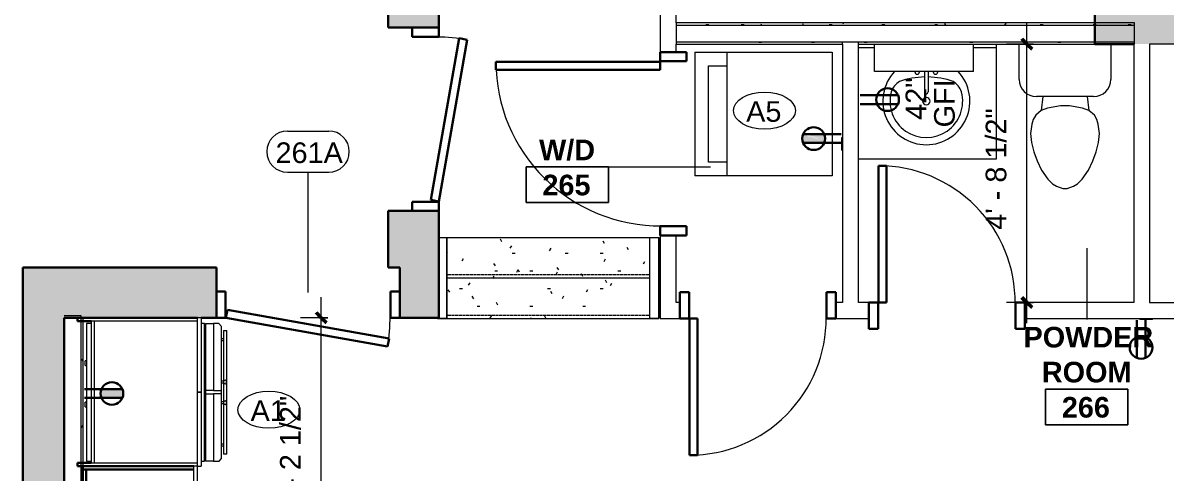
# Model space of a CAD drawing. Header units: inches. Extents: x -529 to 1015, y -2066 to -1239.
# Drawn here: x -529.2 to -279.7, y -1791.3 to -1693.1 of the extents above; entities that cross this region are included whole.
import ezdxf

# ---------------------------------------------------------------- set-up
doc = ezdxf.new("R2010")
doc.units = ezdxf.units.IN
doc.header["$MEASUREMENT"] = 0
doc.linetypes.add('Overhead 1_16_', pattern=[0.101562, 0.0625, -0.039062])
for name, color, linetype, lineweight in [('A-ANNO-DIMS', 211, 'Continuous', 9), ('A-ANNO-DIMS-48', 211, 'Continuous', 9), ('A-ANNO-NOTE', 131, 'Continuous', 9), ('A-AREA-IDEN', 2, 'Continuous', 9), ('A-DOOR', 31, 'Continuous', 18), ('A-DOOR-FRAM', 31, 'Continuous', 30), ('A-DOOR-IDEN', 31, 'Continuous', 9), ('A-FLOR-HRAL', 11, 'Continuous', 9), ('A-WALL', 113, 'Continuous', 18), ('A-WALL-PATT', 111, 'Continuous', 18), ('E-ELEC-FIXT', 91, 'Continuous', 9), ('E-ELEC-FIXT-IDEN', 2, 'Continuous', 9), ('I-WALL', 2, 'Continuous', 18), ('P-SANR-FIXT', 6, 'Continuous', 9), ('Q-CASE', 31, 'Continuous', 9), ('Q-SPCQ', 91, 'Continuous', 9), ('Q-SPCQ-IDEN', 132, 'Continuous', 9), ('S-STRS', 31, 'Continuous', 18)]:
    doc.layers.add(name, color=color, linetype=linetype, lineweight=lineweight)
doc.styles.add('Arial', font='arial.ttf', dxfattribs={"height": 4.5})
doc.styles.add('Swis721 Lt BT', font='swissl.ttf', dxfattribs={"height": 4.5})
doc.styles.add('Swis721 Lt BT_B', font='', dxfattribs={"height": 4.5})
doc.styles.get('Swis721 Lt BT_B').set_extended_font_data('Swis721 Lt BT', bold=True)
doc.dimstyles.new('OTJ_-_3_32__Linear__1_2__Tolerance', dxfattribs={"dimscale": 12, "dimtxt": 4.748918, "dimasz": 0.1875, "dimexe": 0.375, "dimexo": 0.25, "dimgap": 0.25, "dimtad": 1, "dimdec": 1, "dimrnd": 0.5, "dimzin": 3, "dimdsep": 46, "dimlunit": 4, "dimtxsty": 'Swis721 Lt BT', "dimblk1": 'OBLIQUE', "dimblk2": 'OBLIQUE', "dimsah": 1, "dimcen": 0.09, "dimdle": 0.375, "dimazin": 0, "dimtfac": 1, "dimtdec": 4, "dimtix": 1, "dimtmove": 0, "dimatfit": 3, "dimfxl": 1, "dimtvp": 1, "dimfrac": 2, "dimtolj": 1, "dimtzin": 0, "dimarcsym": 2})
pattern_1 = [(0, (0, 0), (15.36, 3.84), [0.634, -10.886, 0.634, -10.886, -61.44]), (0, (0, 0), (15.36, 3.84), [-23.04, 0.634, -22.406, 0.634, -10.886, -26.88]), (0, (0, 0), (15.36, 3.84), [-57.6, 0.634, -7.046, 0.634, -18.566]), (120, (5.76, 1.92), (-11.0055376, 11.38215), [0.634, -10.886, 0.634, -10.886, -61.44]), (120, (5.76, 1.92), (-11.0055376, 11.38215), [-23.04, 0.634, -22.406, 0.634, -10.886, -26.88]), (120, (5.76, 1.92), (-11.0055376, 11.38215), [-57.6, 0.634, -7.046, 0.634, -18.566]), (240, (7.68, 9.6), (-4.3544624, -15.22215), [0.634, -10.886, 0.634, -10.886, -61.44]), (240, (7.68, 9.6), (-4.3544624, -15.22215), [-23.04, 0.634, -22.406, 0.634, -10.886, -26.88]), (240, (7.68, 9.6), (-4.3544624, -15.22215), [-57.6, 0.634, -7.046, 0.634, -18.566])]

# ---------------------------------------------------------------- blocks, each defined once
blk = doc.blocks.new('Single Flush - D1 3_ X 7_3_ - NOT FR-6103513-2ND FLOOR - POWER _ SIGNAL')
at = {"layer": 'A-DOOR', "color": 8, "lineweight": 30}
for p, q in [((-17.36, 11.72), (-17.67, 10)), ((-17.67, 10), (17.6, 3.78)), ((17.91, 5.5), (-17.36, 11.72)), ((17.6, 3.78), (17.91, 5.5))]:
    blk.add_line(p, q, dxfattribs=at)
at = {"layer": 'A-DOOR', "lineweight": 9}
blk.add_arc((17.91, 5.5), 35.81, 170, 180.5, dxfattribs=at)
at = {"layer": 'A-DOOR-FRAM', "color": 8}
for p, q in [((-20, -0.25), (-20, 5.5)), ((-20, 5.5), (-18, 5.5)), ((-18, -0.25), (-18, 5.5)), ((18, -0.25), (18, 5.5)), ((18, 5.5), (20, 5.5)), ((20, -0.25), (20, 5.5)), ((-20, -0.25), (-18, -0.25)), ((18, -0.25), (20, -0.25))]:
    blk.add_line(p, q, dxfattribs=at)
blk = doc.blocks.new('Single Flush - D1 2_6_ X 8_ - NOT FR-6102321-2ND FLOOR - POWER _ SIGNAL')
at = {"layer": 'A-DOOR', "lineweight": 30}
for p, q in [((13.15625, -1.75), (14.90625, -1.75)), ((13.15625, -31.5625), (13.15625, -1.75)), ((14.90625, -1.75), (14.90625, -31.5625)), ((14.90625, -31.5625), (13.15625, -31.5625))]:
    blk.add_line(p, q, dxfattribs=at)
at = {"layer": 'A-DOOR', "lineweight": 9}
blk.add_arc((14.90625, -1.75), 29.8125, 179.5, 270, dxfattribs=at)
at = {"layer": 'A-DOOR-FRAM'}
for p, q in [((-17, 4), (-17, -1.75)), ((-17, 4), (-15, 4)), ((-15, 4), (-15, -1.75)), ((15.000004, 4), (15.000004, -1.75)), ((15.000004, 4), (17.000004, 4)), ((17.000004, 4), (17.000004, -1.75)), ((-17, -1.75), (-15, -1.75)), ((15.000004, -1.75), (17.000004, -1.75))]:
    blk.add_line(p, q, dxfattribs=at)
blk = doc.blocks.new('Vanity Counter Top w Round Sink Hole - 24_ Depth-5230677-2ND FLOOR - POWER _ SIGNAL')
at = {"layer": 'Q-CASE'}
for p, q in [((-22.21, -25), (-22.21, 0)), ((-52.26, -0.75), (-48.79, -0.75)), ((-27.17, -0.75), (-22.21, -0.75)), ((-52.26, -25), (-22.21, -25))]:
    blk.add_line(p, q, dxfattribs=at)
blk = doc.blocks.new('Sink Vanity-Round - 19_ x 19_-5200875-2ND FLOOR - POWER _ SIGNAL')
at = {"layer": 'P-SANR-FIXT'}
for p, q in [((3.43, 9.73), (3.43, 5.36)), ((4.18, 9.73), (4.18, 5.36))]:
    blk.add_line(p, q, dxfattribs=at)
for centre, radius, start, end in [((3.81, 3.35), 9.5, 136.8747, 270), ((0.05, 4.11), 4.12, 120.7927, 162.1904), ((3.81, -9.17), 17.81, 91.2067, 109.2086), ((1.81, 9.73), 0.5, 168.7844, 180), ((1.81, 9.73), 0.5, 180, 360), ((1.81, 9.73), 0.5, 360, 11.2156), ((3.81, 9.73), 0.375, 165.0458, 180), ((3.81, 3.35), 9.5, 270, 43.1253), ((3.81, 9.73), 0.375, 360, 14.9542), ((3.81, -9.17), 17.81, 70.7914, 88.7933), ((5.81, 9.73), 0.5, 168.7844, 180), ((5.81, 9.73), 0.5, 180, 360), ((5.81, 9.73), 0.5, 360, 11.2156), ((7.56, 4.11), 4.12, 17.8096, 59.2073), ((3.81, 3.35), 7.93, 165.3071, 14.6929), ((3.81, 5.36), 0.375, 180, 360), ((3.81, 3.35), 0.813, 360, 180), ((3.81, 3.35), 0.813, 180, 360)]:
    blk.add_arc(centre, radius, start, end, dxfattribs=at)
blk = doc.blocks.new('Toilet-Domestic-3D - Toilet-Domestic-3D-5197850-2ND FLOOR - POWER _ SIGNAL')
at = {"layer": 'P-SANR-FIXT'}
for p, q in [((-9.98, 11.75), (-9.98, 19.48)), ((9.98, 19.48), (9.98, 11.75)), ((6.25, 8.02), (-6.25, 8.02)), ((-4.86, 8.02), (-5.21, 5)), ((4.86, 8.02), (5.21, 5)), ((-5.21, 5), (-6.4, 4)), ((-3.84, 5.5), (-5.21, 5)), ((-1, 6), (-3.84, 5.5)), ((1, 6), (-1, 6)), ((3.84, 5.5), (1, 6)), ((5.21, 5), (3.84, 5.5)), ((6.4, 4), (5.21, 5)), ((-6.97, 3), (-7.24, 2)), ((-6.4, 4), (-6.97, 3)), ((6.97, 3), (6.4, 4)), ((7.24, 2), (6.97, 3)), ((-7.41, 1), (-7.5, 0)), ((-7.5, 0), (-7.33, -1.99)), ((-7.24, 2), (-7.41, 1)), ((7.41, 1), (7.24, 2)), ((7.33, -1.99), (7.5, 0)), ((7.5, 0), (7.41, 1)), ((-7.33, -1.99), (-6.79, -4)), ((6.79, -4), (7.33, -1.99)), ((-6.79, -4), (-6.06, -6)), ((6.06, -6), (6.79, -4)), ((-6.06, -6), (-5.13, -8)), ((5.13, -8), (6.06, -6)), ((-5.13, -8), (-3.74, -10)), ((3.74, -10), (5.13, -8)), ((-3.74, -10), (-2.74, -11)), ((-2.74, -11), (-1.87, -11.5)), ((-1.87, -11.5), (-0.5, -12)), ((-0.5, -12), (0.5, -12)), ((0.5, -12), (1.87, -11.5)), ((1.87, -11.5), (2.74, -11)), ((2.74, -11), (3.74, -10))]:
    blk.add_line(p, q, dxfattribs=at)
for centre, start, end in [((-6.25, 11.75), 180, 270), ((6.25, 11.75), 270, 360)]:
    blk.add_arc(centre, 3.73, start, end, dxfattribs=at)
blk = doc.blocks.new('PS - Power Device _Wall Base_ - Duplex-4862727-2ND FLOOR - POWER _ SIGNAL')
at = {"layer": 'E-ELEC-FIXT'}
for p, q in [((-285.45, -1757.59), (-285.45, -1757.78)), ((-282.7, -1757.78), (-285.45, -1757.78)), ((-282.7, -1757.78), (-282.7, -1757.59))]:
    blk.add_line(p, q, dxfattribs=at)
blk = doc.blocks.new('Single Flush - D1 3_ X 8_  - NOT FR-6103434-2ND FLOOR - POWER _ SIGNAL')
at = {"layer": 'A-DOOR', "lineweight": 30}
for p, q in [((16.15625, 37.5625), (16.15625, 1.75)), ((17.90625, 37.5625), (16.15625, 37.5625)), ((17.90625, 1.75), (17.90625, 37.5625)), ((16.15625, 1.75), (17.90625, 1.75))]:
    blk.add_line(p, q, dxfattribs=at)
at = {"layer": 'A-DOOR', "lineweight": 9}
blk.add_arc((17.90625, 1.75), 35.8125, 90, 180.5, dxfattribs=at)
at = {"layer": 'A-DOOR-FRAM'}
for p, q in [((-20, -4), (-20, 1.75)), ((-20, 1.75), (-18, 1.75)), ((-18, -4), (-18, 1.75)), ((18.000004, -4), (18.000004, 1.75)), ((18.000004, 1.75), (20.000004, 1.75)), ((20.000004, -4), (20.000004, 1.75)), ((-20, -4), (-18, -4)), ((18.000004, -4), (20.000004, -4))]:
    blk.add_line(p, q, dxfattribs=at)
blk = doc.blocks.new('PS - Power Device _Wall Base_ - Dedicated Duplex-4862729-2ND FLOOR - POWER _ SIGNAL')
at = {"layer": 'E-ELEC-FIXT'}
for p, q in [((-350.51, -1720.84), (-350.51, -1718.09)), ((-350.32, -1718.09), (-350.51, -1718.09)), ((-350.51, -1720.84), (-350.32, -1720.84))]:
    blk.add_line(p, q, dxfattribs=at)
blk = doc.blocks.new('A-Refrigerator - A-Refrigerator-5810571-2ND FLOOR - POWER _ SIGNAL')
at = {"layer": 'Q-SPCQ'}
for p, q in [((15, 13.75), (-15, 13.75)), ((-15, 13.75), (-15, 12.75)), ((-3.18, 14), (-3.18, 13.75)), ((-3.18, 14), (-2.18, 14)), ((-2.18, 13.75), (-2.18, 14)), ((5.88, 14), (5.88, 13.75)), ((5.88, 14), (6.88, 14)), ((6.88, 13.75), (6.88, 14)), ((15, 12.75), (15, 13.75)), ((-15, -11.25), (-15, -12)), ((-15, -12), (15, -12)), ((-0.36, -12.19), (-15, -12.19)), ((-15, -12.19), (-15, -12.25)), ((-15, -12.25), (-0.36, -12.25)), ((-15, -14), (-15, -12.25)), ((-0.36, -12.25), (-0.36, -12.19)), ((15, -12.19), (-0.36, -12.19)), ((-0.36, -12.25), (-0.36, -14)), ((0.39, -12.25), (15, -12.25)), ((0.39, -14), (0.39, -12.25)), ((15, -12), (15, -11.25)), ((15, -12.25), (15, -12.19)), ((15, -12.25), (15, -14)), ((-0.36, -14), (-15, -14)), ((-15, -14), (-15, -15.21)), ((-0.36, -15.75), (-0.36, -14)), ((15, -14), (0.39, -14)), ((0.39, -14), (0.39, -15.75)), ((15, -15.14), (15, -14)), ((-15, -15.21), (-14.46, -15.75)), ((-14.46, -15.75), (-0.36, -15.75)), ((-2.41, -16.13), (-13.5, -16.13)), ((-13.5, -16.88), (-13.5, -16.13)), ((-13.5, -16.88), (13.5, -16.88)), ((-11.69, -15.75), (-11.69, -16.18)), ((-11.31, -16.18), (-11.31, -15.75)), ((-2.42, -15.75), (-2.42, -16.17)), ((2.05, -16.13), (-2.05, -16.13)), ((-2.04, -16.19), (-2.04, -15.75)), ((-0.36, -15.75), (0.39, -15.75)), ((0.39, -15.75), (14.39, -15.75)), ((2.04, -15.75), (2.04, -16.19)), ((13.5, -16.13), (2.41, -16.13)), ((2.42, -16.17), (2.42, -15.75)), ((11.31, -15.75), (11.31, -16.18)), ((11.69, -16.18), (11.69, -15.75)), ((13.5, -16.13), (13.5, -16.88)), ((14.39, -15.75), (15, -15.14))]:
    blk.add_line(p, q, dxfattribs=at)
for centre, start, end in [((-2.25, -16.5), 90, 270), ((-2.25, -16.5), 270, 90), ((2.25, -16.5), 90, 270), ((2.25, -16.5), 270, 90)]:
    blk.add_arc(centre, 0.375, start, end, dxfattribs=at)
blk = doc.blocks.new('Top Rail Type - Top Rail_Internal_-5736932-2ND FLOOR - POWER _ SIGNAL')
at = {"layer": 'A-FLOR-HRAL'}
for p, q in [((-392.39, -1739.89), (-390.39, -1739.89)), ((-392.39, -1757.61), (-392.39, -1739.89)), ((-390.39, -1739.89), (-390.39, -1757.61)), ((-390.39, -1757.61), (-392.39, -1757.61))]:
    blk.add_line(p, q, dxfattribs=at)
blk = doc.blocks.new('Top Rail Type - Top Rail_Internal_-V24-2ND FLOOR - POWER _ SIGNAL')
at = {"layer": 'A-FLOR-HRAL'}
for p, q in [((-392.39, -1739.89), (-390.39, -1739.89)), ((-392.39, -1757.61), (-392.39, -1739.89)), ((-390.39, -1757.61), (-390.39, -1739.89)), ((-392.39, -1757.61), (-390.39, -1757.61))]:
    blk.add_line(p, q, dxfattribs=at)
blk = doc.blocks.new('Top Rail Type - Top Rail_Internal_-5736943-2ND FLOOR - POWER _ SIGNAL')
at = {"layer": 'A-FLOR-HRAL'}
for p, q in [((-438.45, -1739.89), (-436.68, -1739.89)), ((-436.68, -1739.89), (-436.68, -1757.61)), ((-438.68, -1757.61), (-438.68, -1757.44)), ((-436.68, -1757.61), (-438.68, -1757.61))]:
    blk.add_line(p, q, dxfattribs=at)
blk = doc.blocks.new('Top Rail Type - Top Rail_Internal_-V25-2ND FLOOR - POWER _ SIGNAL')
at = {"layer": 'A-FLOR-HRAL'}
for p, q in [((-438.45, -1739.89), (-436.68, -1739.89)), ((-436.68, -1757.61), (-436.68, -1739.89)), ((-438.68, -1757.61), (-438.68, -1757.44)), ((-438.68, -1757.61), (-436.68, -1757.61))]:
    blk.add_line(p, q, dxfattribs=at)
blk = doc.blocks.new('CW Shelves _ Rails - Shelve Rail-5765288-2ND FLOOR - POWER _ SIGNAL')
at = {"layer": 'Q-CASE'}
for p, q in [((58.37, -2.36), (2, -2.36)), ((2, -2.36), (2, -16.14)), ((58.37, -16.14), (58.37, -2.36)), ((2, -16.14), (58.37, -16.14))]:
    blk.add_line(p, q, dxfattribs=at)
blk = doc.blocks.new('Washer_-_Dryer_317 - 27_ x 30_-5805415-2ND FLOOR - POWER _ SIGNAL')
at = {"layer": 'Q-SPCQ'}
for p, q in [((-13.5, -8), (-13.5, 15)), ((-13.5, 15), (13.5, 15)), ((13.5, 15), (13.5, -8)), ((-13.5, -15), (-13.5, -8)), ((-13.5, -8), (13.5, -8)), ((-10.5, -12), (-10.5, -8)), ((10.5, -8), (10.5, -12)), ((13.5, -8), (13.5, -15)), ((10.5, -12), (-10.5, -12)), ((-13.5, -15), (13.5, -15))]:
    blk.add_line(p, q, dxfattribs=at)
blk = doc.blocks.new('Medicine Cabinet Mirror - Medicine Cabinet Mirror-5858093-2ND FLOOR - POWER _ SIGNAL')
at = {"layer": 'Q-SPCQ'}
for p, q in [((0, 0), (21.625, 0)), ((0, 0), (0, -6)), ((21.625, 0), (21.625, -6)), ((21.625, -6), (0, -6))]:
    blk.add_line(p, q, dxfattribs=at)
blk = doc.blocks.new('CW Cupbd1 - Fridge 80_h x 24_d - 2 Doors-5975497-2ND FLOOR - POWER _ SIGNAL')
at = {"layer": 'Q-CASE', "lineweight": 30}
for p, q in [((2.75, -2.36), (2, -2.36)), ((2, -2.36), (2, -27.74)), ((2.75, -5.31), (2.75, -2.36)), ((34.37, -2.36), (33.62, -2.36)), ((33.62, -2.36), (33.62, -5.31)), ((34.37, -28.56), (34.37, -2.36)), ((2, -28.49), (2, -28.56))]:
    blk.add_line(p, q, dxfattribs=at)
at = {"layer": 'Q-CASE'}
for p, q in [((33.62, -5.31), (2.75, -5.31)), ((2.75, -5.31), (2.75, -6.06)), ((2.75, -6.06), (2.75, -28.56)), ((2.75, -6.06), (33.62, -6.06)), ((33.62, -6.06), (33.62, -5.31)), ((33.62, -28.56), (33.62, -6.06)), ((2, -28.56), (18.18, -28.56)), ((2, -28.56), (2, -29.31)), ((18.18, -29.31), (2, -29.31)), ((18.18, -29.31), (18.18, -28.56)), ((18.18, -28.56), (34.37, -28.56)), ((18.18, -28.56), (18.18, -29.31)), ((34.37, -29.31), (18.18, -29.31)), ((34.37, -29.31), (34.37, -28.56))]:
    blk.add_line(p, q, dxfattribs=at)
blk = doc.blocks.new('CW Cupbd Combined - Oven Tower 90_h x 24_d - Single Shelf-5975978-2ND FLOOR - POWER _ SIGNAL')
at = {"layer": 'Q-CASE', "lineweight": 30}
for p, q in [((2.75, -5.31), (2, -5.31)), ((2, -5.31), (2, -29.56)), ((2.75, -29.56), (2.75, -5.31)), ((31.25, -5.31), (2.75, -5.31)), ((2.75, -5.31), (2.75, -6.06)), ((2.75, -6.06), (31.25, -6.06)), ((32, -5.31), (31.25, -5.31)), ((31.25, -5.31), (31.25, -29.56)), ((31.25, -6.06), (31.25, -5.31)), ((32, -29.56), (32, -5.31))]:
    blk.add_line(p, q, dxfattribs=at)
at = {"layer": 'Q-CASE'}
for p, q in [((2, -29.56), (17, -29.56)), ((2, -29.56), (2, -30.31)), ((17, -30.31), (17, -29.56)), ((17, -29.56), (32, -29.56)), ((17, -29.56), (17, -30.31)), ((32, -30.31), (32, -29.56)), ((17, -30.31), (2, -30.31)), ((32, -30.31), (17, -30.31))]:
    blk.add_line(p, q, dxfattribs=at)
blk = doc.blocks.new('Single Flush - D1 2_6_ X 8_ - NOT FR-6103599-2ND FLOOR - POWER _ SIGNAL')
at = {"layer": 'A-DOOR', "lineweight": 30}
for p, q in [((13.15625, 31.5625), (13.15625, 1.75)), ((14.90625, 31.5625), (13.15625, 31.5625)), ((14.90625, 1.75), (14.90625, 31.5625)), ((13.15625, 1.75), (14.90625, 1.75))]:
    blk.add_line(p, q, dxfattribs=at)
at = {"layer": 'A-DOOR', "lineweight": 9}
blk.add_arc((14.90625, 1.75), 29.8125, 90, 180.5, dxfattribs=at)
at = {"layer": 'A-DOOR-FRAM'}
for p, q in [((-17, -4), (-17, 1.75)), ((-17, 1.75), (-15, 1.75)), ((-15, -4), (-15, 1.75)), ((15.000004, -4), (15.000004, 1.75)), ((15.000004, 1.75), (17.000004, 1.75)), ((17.000004, -4), (17.000004, 1.75)), ((-17, -4), (-15, -4)), ((15.000004, -4), (17.000004, -4))]:
    blk.add_line(p, q, dxfattribs=at)
blk = doc.blocks.new('Appliance_Specialty Equipment Tag - Standard-3515593-2ND FLOOR - POWER _ SIGNAL')
at = {"layer": 'Q-SPCQ-IDEN'}
blk.add_ellipse((-0.0499, 0.0037), major_axis=(-0.1406, 0), ratio=0.600473, dxfattribs=at)
blk = doc.blocks.new('Door Tag - Door Tag-41184-2ND FLOOR - POWER _ SIGNAL')
at = {"layer": 'A-DOOR-IDEN'}
for p, q in [((-0.09375, 0.09375), (0.09375, 0.09375)), ((-0.09375, -0.09375), (0.09375, -0.09375))]:
    blk.add_line(p, q, dxfattribs=at)
for centre, start, end in [((-0.09375, 0), 90, 270), ((0.09375, 0), 270, 90)]:
    blk.add_arc(centre, 0.09375, start, end, dxfattribs=at)
blk = doc.blocks.new('Room Tag - Room Name and Number-3379422-2ND FLOOR - POWER _ SIGNAL')
at = {"layer": 'A-AREA-IDEN'}
for p, q in [((-0.1881, -0.1636), (-0.1881, -0.0018)), ((-0.1881, -0.0018), (0.1869, -0.0018)), ((0.1869, -0.0018), (-0.1881, -0.0018)), ((-0.1881, -0.0018), (-0.1881, -0.1636)), ((0.1869, -0.0018), (0.1869, -0.1636)), ((0.1869, -0.1636), (0.1869, -0.0018)), ((0.1869, -0.1636), (-0.1881, -0.1636)), ((-0.1881, -0.1636), (0.1869, -0.1636))]:
    blk.add_line(p, q, dxfattribs=at)
blk = doc.blocks.new('DIMBLOCK1-2ND FLOOR - POWER _ SIGNAL')
at = {"layer": 'A-ANNO-DIMS-48'}
for p, q in [((-464.08, -1824.31), (-464.08, -1752.94)), ((-462.67, -1757.44), (-468.58, -1757.44)), ((-464.08, -1757.44), (-462.67, -1757.44)), ((-488.05, -1819.81), (-459.58, -1819.81)), ((-464.08, -1819.81), (-488.05, -1819.81))]:
    blk.add_line(p, q, dxfattribs=at)
at = {"layer": 'A-ANNO-DIMS-48', "lineweight": 50}
for p, q in [((-464.08, -1757.44), (-465.2, -1756.31)), ((-464.08, -1757.44), (-462.95, -1758.56)), ((-464.08, -1819.81), (-465.2, -1818.69)), ((-464.08, -1819.81), (-462.95, -1820.94))]:
    blk.add_line(p, q, dxfattribs=at)
at = {"layer": 'A-ANNO-DIMS-48', "color": 0, "insert": (-473.08, -1800.95), "char_height": 4.5, "width": 29.579, "attachment_point": 1, "rotation": 90, "line_spacing_factor": 1.005062, "style": 'Swis721 Lt BT'}
blk.add_mtext('5\' - 2 1/2"', dxfattribs=at)
blk = doc.blocks.new('_Oblique')
at = {"color": 0, "linetype": 'ByBlock', "lineweight": -2}
blk.add_line((-0.5, -0.5), (0.5, 0.5), dxfattribs=at)
blk = doc.blocks.new('DIMBLOCK3-2ND FLOOR - POWER _ SIGNAL')
at = {"layer": 'A-ANNO-DIMS-48'}
for p, q in [((-310.1, -1758.59), (-310.1, -1693.22)), ((-308.69, -1697.72), (-314.6, -1697.72)), ((-310.1, -1697.72), (-308.69, -1697.72)), ((-308.69, -1754.09), (-314.6, -1754.09)), ((-310.1, -1754.09), (-308.69, -1754.09))]:
    blk.add_line(p, q, dxfattribs=at)
at = {"layer": 'A-ANNO-DIMS-48', "lineweight": 50}
for p, q in [((-310.1, -1697.72), (-311.22, -1696.59)), ((-310.1, -1697.72), (-308.97, -1698.84)), ((-310.1, -1754.09), (-311.22, -1752.97)), ((-310.1, -1754.09), (-308.97, -1755.22))]:
    blk.add_line(p, q, dxfattribs=at)
at = {"layer": 'A-ANNO-DIMS-48', "color": 0, "insert": (-319.11, -1738.23), "char_height": 4.5, "width": 29.579, "attachment_point": 1, "rotation": 90, "line_spacing_factor": 1.005062, "style": 'Swis721 Lt BT'}
blk.add_mtext('4\' - 8 1/2"', dxfattribs=at)

msp = doc.modelspace()

# ---------------------------------------------------------------- hatches: boundary and pattern name
at = {"layer": 'A-ANNO-NOTE'}
for points in [[(-359.04, -1718.9), (-358.94, -1717.51), (-359.1, -1718.34)], [(-359.1, -1718.34), (-359.01, -1717.73), (-359.06, -1717.92)], [(-358.92, -1719.23), (-358.96, -1717.73), (-359.04, -1718.9)], [(-358.92, -1719.23), (-358.88, -1717.38), (-358.94, -1717.51), (-358.94, -1717.73)], [(-358.89, -1719.3), (-358.89, -1717.73), (-358.92, -1719.23)], [(-358.89, -1719.3), (-354.35, -1719.3), (-358.88, -1717.38), (-358.89, -1717.73)], [(-354.16, -1718.41), (-354.16, -1718.34), (-358.88, -1717.38), (-357.28, -1717.73)], [(-354.16, -1718.27), (-354.16, -1718.2), (-358.88, -1717.38), (-357.03, -1717.73)], [(-354.16, -1718.2), (-354.16, -1718.13), (-358.88, -1717.38), (-356.87, -1717.73)], [(-354.17, -1718.06), (-354.18, -1717.99), (-358.88, -1717.38), (-356.46, -1717.73)], [(-354.18, -1717.99), (-354.19, -1717.92), (-358.88, -1717.38), (-356.19, -1717.73)], [(-354.16, -1718.13), (-354.17, -1718.06), (-358.88, -1717.38), (-356.69, -1717.73)], [(-354.19, -1717.92), (-354.2, -1717.85), (-358.88, -1717.38), (-355.85, -1717.73)], [(-354.22, -1717.78), (-354.24, -1717.71), (-358.88, -1717.38), (-354.83, -1717.73)], [(-354.24, -1717.71), (-354.25, -1717.65), (-358.88, -1717.38)], [(-354.28, -1717.58), (-354.3, -1717.51), (-358.88, -1717.38)], [(-354.3, -1717.51), (-354.32, -1717.45), (-358.88, -1717.38)], [(-354.25, -1717.65), (-354.28, -1717.58), (-358.88, -1717.38)], [(-354.2, -1717.85), (-354.22, -1717.78), (-358.88, -1717.38), (-355.42, -1717.73)], [(-354.32, -1717.45), (-354.35, -1717.38), (-358.88, -1717.38)], [(-354.16, -1718.34), (-354.16, -1718.27), (-358.88, -1717.38), (-357.17, -1717.73)], [(-354.35, -1719.3), (-354.32, -1719.23), (-358.06, -1717.73)], [(-354.32, -1719.23), (-354.3, -1719.17), (-358.03, -1717.73)], [(-354.3, -1719.17), (-354.28, -1719.1), (-357.99, -1717.73)], [(-354.28, -1719.1), (-354.25, -1719.03), (-357.95, -1717.73)], [(-354.25, -1719.03), (-354.24, -1718.97), (-357.91, -1717.73)], [(-354.24, -1718.97), (-354.22, -1718.9), (-357.86, -1717.73)], [(-354.22, -1718.9), (-354.2, -1718.83), (-357.81, -1717.73)], [(-354.2, -1718.83), (-354.19, -1718.76), (-357.76, -1717.73)], [(-354.19, -1718.76), (-354.18, -1718.69), (-357.7, -1717.73)], [(-354.18, -1718.69), (-354.17, -1718.62), (-357.63, -1717.73)], [(-354.17, -1718.62), (-354.16, -1718.55), (-357.56, -1717.73)], [(-354.16, -1718.55), (-354.16, -1718.48), (-357.48, -1717.73)], [(-354.16, -1718.48), (-354.16, -1718.41), (-357.39, -1717.73)], [(-507.49, -1774.9), (-512.17, -1773.45), (-512.18, -1773.52)], [(-507.49, -1774.9), (-512.15, -1773.38), (-512.17, -1773.45)], [(-507.49, -1774.9), (-512.13, -1773.31), (-512.15, -1773.38)], [(-507.49, -1774.9), (-512.12, -1773.25), (-512.13, -1773.31)], [(-507.49, -1774.9), (-512.09, -1773.18), (-512.12, -1773.25)], [(-507.49, -1774.9), (-512.07, -1773.11), (-512.09, -1773.18)], [(-507.49, -1774.9), (-512.05, -1773.05), (-512.07, -1773.11)], [(-507.49, -1774.9), (-512.02, -1772.98), (-512.05, -1773.05)], [(-507.49, -1774.9), (-507.48, -1772.98), (-512.02, -1772.98)], [(-507.49, -1774.9), (-507.46, -1774.83), (-507.48, -1772.98)], [(-507.36, -1774.57), (-507.42, -1773.11), (-507.48, -1772.98)], [(-507.46, -1774.83), (-507.36, -1774.57), (-507.48, -1772.98)], [(-507.36, -1774.57), (-507.27, -1773.8), (-507.42, -1773.11)], [(-507.49, -1774.9), (-512.2, -1773.66), (-512.21, -1773.73)], [(-507.49, -1774.9), (-512.21, -1773.73), (-512.21, -1773.8)], [(-507.49, -1774.9), (-512.21, -1773.8), (-512.21, -1773.87)], [(-507.49, -1774.9), (-512.21, -1773.87), (-512.21, -1773.94)], [(-507.49, -1774.9), (-512.21, -1773.94), (-512.21, -1774.01)], [(-507.49, -1774.9), (-512.21, -1774.01), (-512.21, -1774.08)], [(-507.49, -1774.9), (-512.21, -1774.08), (-512.21, -1774.15)], [(-507.49, -1774.9), (-512.21, -1774.15), (-512.2, -1774.22)], [(-507.49, -1774.9), (-512.19, -1773.59), (-512.2, -1773.66)], [(-507.49, -1774.9), (-512.2, -1774.22), (-512.19, -1774.29)], [(-507.49, -1774.9), (-512.18, -1773.52), (-512.19, -1773.59)], [(-507.49, -1774.9), (-512.19, -1774.29), (-512.18, -1774.36)], [(-507.49, -1774.9), (-512.18, -1774.36), (-512.17, -1774.43)], [(-507.49, -1774.9), (-512.17, -1774.43), (-512.15, -1774.5)], [(-507.49, -1774.9), (-512.15, -1774.5), (-512.13, -1774.57)], [(-507.49, -1774.9), (-512.13, -1774.57), (-512.12, -1774.63)], [(-507.49, -1774.9), (-512.12, -1774.63), (-512.09, -1774.7)], [(-507.49, -1774.9), (-512.09, -1774.7), (-512.07, -1774.77)], [(-507.49, -1774.9), (-512.07, -1774.77), (-512.05, -1774.83)], [(-512.02, -1774.9), (-507.49, -1774.9), (-512.05, -1774.83)], [(-507.36, -1774.57), (-507.27, -1774.01), (-507.27, -1773.8)], [(-507.36, -1774.57), (-507.3, -1774.29), (-507.27, -1774.01)]]:
    msp.add_hatch(color=256, dxfattribs=at).paths.add_polyline_path(points, flags=0)
at = {"layer": 'A-WALL-PATT', "lineweight": 9}
h = msp.add_hatch(color=7, dxfattribs=at)
h.paths.add_polyline_path([(-446.95, -1746.44), (-438.45, -1746.44), (-438.45, -1734.12), (-449.45, -1734.12), (-449.45, -1746.44)], flags=0)
h.paths.add_polyline_path([(-438.45, -1694.12), (-438.45, -1658.93), (-449.45, -1658.93), (-449.45, -1694.12)], flags=0)
h.paths.add_polyline_path([(-438.45, -1648.43), (-438.45, -1489.66), (-449.45, -1489.66), (-449.45, -1648.43)], flags=0)
h.paths.add_polyline_path([(-438.45, -1467.66), (-438.45, -1442.2), (-449.45, -1442.2), (-449.45, -1467.66)], flags=0)
h = msp.add_hatch(color=7, dxfattribs=at)
h.paths.add_polyline_path([(-194.53, -1697.72), (-194.36, -1697.72), (-194.36, -1684.72), (-195.95, -1684.72), (-195.95, -1697.72)], flags=0)
h.paths.add_polyline_path([(-219.95, -1697.72), (-219.95, -1684.72), (-295.32, -1684.72), (-295.32, -1697.72), (-236.79, -1697.72)], flags=0)
h = msp.add_hatch(dxfattribs=at)
h.set_pattern_fill('FP_1', color=256, style=0, pattern_type=2)
h.set_pattern_definition(pattern_1)
h.paths.add_polyline_path([(-286.63, -1693.59), (-286.63, -1693.09), (-386.66, -1693.09), (-386.66, -1693.59), (-291.93, -1693.59)], flags=0)
h = msp.add_hatch(dxfattribs=at)
h.set_pattern_fill('FP_1', color=256, style=0, pattern_type=2)
h.set_pattern_definition(pattern_1)
h.paths.add_polyline_path([(-286.63, -1697.72), (-286.63, -1697.22), (-346.82, -1697.22), (-346.82, -1697.72), (-291.93, -1697.72)], flags=0)
h.paths.add_polyline_path([(-374.63, -1697.72), (-350.32, -1697.72), (-350.32, -1697.22), (-386.66, -1697.22), (-386.66, -1697.72)], flags=0)
for points in [[(-529.17, -1925.58), (-520.17, -1925.58), (-520.17, -1746.44), (-529.17, -1746.44), (-529.17, -1889.58)], [(-486.95, -1757.44), (-486.95, -1746.44), (-520.17, -1746.44), (-520.17, -1757.44), (-490.3, -1757.44)], [(-438.45, -1757.44), (-438.45, -1746.44), (-446.95, -1746.44), (-446.95, -1757.44)]]:
    msp.add_hatch(color=7, dxfattribs=at).paths.add_polyline_path(points, flags=0)
h = msp.add_hatch(dxfattribs=at)
h.set_pattern_fill('FP_1', color=256, style=0, pattern_type=2)
h.set_pattern_definition(pattern_1)
h.paths.add_polyline_path([(-516.55, -1914.58), (-516.05, -1914.58), (-516.05, -1757.44), (-516.55, -1757.44), (-516.55, -1889.58)], flags=0)
at = {"layer": 'S-STRS', "lineweight": 9}
h = msp.add_hatch(dxfattribs=at)
h.set_pattern_fill('FP_1', color=256, style=0, pattern_type=2)
h.set_pattern_definition(pattern_1)
h.paths.add_polyline_path([(-402.2, -1748.75), (-392.39, -1748.75), (-392.39, -1739.89), (-436.68, -1739.89), (-436.68, -1748.75)], flags=0)
h = msp.add_hatch(dxfattribs=at)
h.set_pattern_fill('FP_1', color=256, style=0, pattern_type=2)
h.set_pattern_definition(pattern_1)
h.paths.add_polyline_path([(-402.2, -1757.61), (-392.39, -1757.61), (-392.39, -1748.75), (-436.68, -1748.75), (-436.68, -1757.61)], flags=0)

# ---------------------------------------------------------------- linework, layer by layer
at = {"layer": 'A-ANNO-NOTE', "lineweight": 30}
for p, q in [((-346.5, -1708.88), (-338.23, -1708.88)), ((-346.5, -1710.8), (-338.23, -1710.8)), ((-346.5, -1710.8), (-338.23, -1710.8)), ((-350.65, -1717.38), (-358.91, -1717.38)), ((-350.65, -1719.3), (-358.91, -1719.3)), ((-350.65, -1719.3), (-358.91, -1719.3)), ((-286.16, -1757.92), (-286.16, -1766.18)), ((-284.24, -1757.92), (-284.24, -1766.18)), ((-284.24, -1757.92), (-284.24, -1766.18)), ((-515.72, -1772.98), (-507.46, -1772.98)), ((-515.72, -1772.98), (-507.46, -1772.98)), ((-515.72, -1774.9), (-507.46, -1774.9))]:
    msp.add_line(p, q, dxfattribs=at)
at = {"layer": 'A-ANNO-NOTE'}
for p, q in [((-354.35, -1717.38), (-358.88, -1717.38)), ((-358.89, -1719.3), (-354.35, -1719.3)), ((-507.48, -1772.98), (-512.02, -1772.98)), ((-512.02, -1774.9), (-507.49, -1774.9))]:
    msp.add_line(p, q, dxfattribs=at)
at = {"layer": 'A-ANNO-NOTE', "lineweight": 30}
for centre, radius in [((-340.52, -1709.84), 2.48), ((-356.63, -1718.34), 2.48), ((-285.2, -1763.9), 2.48), ((-509.74, -1773.94), 2.47)]:
    msp.add_circle(centre, radius, dxfattribs=at)
at = {"layer": 'A-ANNO-NOTE'}
for centre, radius, start, end in [((-356.85, -1718.35), 2.25, 154.5156, 204.9234), ((-356.63, -1718.34), 2.47, 337.2244, 22.7756), ((-509.74, -1773.94), 2.47, 157.2244, 202.7756), ((-509.52, -1773.93), 2.25, 334.5156, 24.9234)]:
    msp.add_arc(centre, radius, start, end, dxfattribs=at)
at = {"layer": 'A-AREA-IDEN'}
for p, q in [((-379.16, -1724.6), (-401.39, -1724.6)), ((-297.07, -1742.26), (-297.04, -1757.78))]:
    msp.add_line(p, q, dxfattribs=at)
at = {"layer": 'A-DOOR-IDEN'}
msp.add_line((-466.95, -1751.94), (-466.95, -1725.69), dxfattribs=at)
at = {"layer": 'A-WALL', "color": 8, "lineweight": 30}
for p, q in [((-295.32, -1625.22), (-295.32, -1697.72)), ((-449.45, -1658.93), (-449.45, -1694.12)), ((-438.45, -1694.12), (-438.45, -1658.93)), ((-449.45, -1694.12), (-438.45, -1694.12)), ((-295.32, -1697.72), (-286.82, -1697.72)), ((-438.45, -1734.12), (-449.45, -1734.12)), ((-449.45, -1734.12), (-449.45, -1746.44)), ((-438.45, -1757.44), (-438.45, -1734.12)), ((-486.95, -1746.44), (-529.17, -1746.44)), ((-529.17, -1746.44), (-529.17, -1925.58)), ((-486.95, -1757.44), (-486.95, -1746.44)), ((-449.45, -1746.44), (-446.95, -1746.44)), ((-446.95, -1746.44), (-446.95, -1757.44)), ((-520.17, -1757.44), (-516.55, -1757.44)), ((-520.17, -1914.58), (-520.17, -1757.44)), ((-516.05, -1757.44), (-491.05, -1757.44)), ((-490.3, -1757.44), (-486.95, -1757.44)), ((-446.95, -1757.44), (-438.45, -1757.44))]:
    msp.add_line(p, q, dxfattribs=at)
at = {"layer": 'A-WALL'}
for p, q in [((-386.66, -1693.09), (-386.66, -1697.72)), ((-386.66, -1693.59), (-286.63, -1693.59)), ((-386.66, -1697.22), (-286.63, -1697.22)), ((-350.32, -1697.72), (-350.32, -1697.22)), ((-346.82, -1697.72), (-346.82, -1697.22)), ((-516.55, -1756.94), (-516.55, -1915.08))]:
    msp.add_line(p, q, dxfattribs=at)
at = {"layer": 'A-WALL', "color": 55}
msp.add_line((-516.55, -1757.44), (-516.05, -1757.44), dxfattribs=at)
at = {"layer": 'I-WALL'}
for p, q in [((-386.66, -1693.09), (-386.66, -1666.01)), ((-390.16, -1683.72), (-390.16, -1699.47)), ((-286.63, -1693.09), (-386.66, -1693.09)), ((-286.63, -1697.72), (-286.63, -1693.09)), ((-386.66, -1699.47), (-386.66, -1697.72)), ((-386.66, -1697.72), (-350.32, -1697.72)), ((-350.32, -1697.72), (-350.32, -1754.09)), ((-346.82, -1754.09), (-346.82, -1697.72)), ((-346.82, -1697.72), (-343.35, -1697.72)), ((-321.73, -1697.72), (-286.63, -1697.72)), ((-286.82, -1697.72), (-286.82, -1754.09)), ((-390.16, -1699.47), (-386.66, -1699.47)), ((-390.16, -1739.47), (-390.16, -1757.59)), ((-386.66, -1739.47), (-390.16, -1739.47)), ((-386.66, -1754.09), (-386.66, -1739.47)), ((-385.82, -1754.09), (-386.66, -1754.09)), ((-385.82, -1757.59), (-385.82, -1754.09)), ((-350.32, -1754.09), (-351.82, -1754.09)), ((-351.82, -1754.09), (-351.82, -1757.59)), ((-344.57, -1754.09), (-346.82, -1754.09)), ((-344.57, -1757.59), (-344.57, -1754.09)), ((-286.82, -1754.09), (-310.57, -1754.09)), ((-310.57, -1754.09), (-310.57, -1757.59)), ((-516.05, -1914.58), (-516.05, -1757.44)), ((-390.16, -1757.59), (-385.82, -1757.59)), ((-351.82, -1757.59), (-344.57, -1757.59)), ((-310.57, -1757.59), (-255.77, -1757.59))]:
    msp.add_line(p, q, dxfattribs=at)
at = {"layer": 'I-WALL', "lineweight": 9}
msp.add_line((-520.17, -1756.94), (-516.55, -1756.94), dxfattribs=at)
at = {"layer": 'S-STRS', "lineweight": 9}
for p, q in [((-436.68, -1739.89), (-392.39, -1739.89)), ((-436.68, -1748.75), (-392.39, -1748.75)), ((-436.68, -1757.61), (-392.39, -1757.61))]:
    msp.add_line(p, q, dxfattribs=at)
at = {"layer": 'S-STRS', "linetype": 'Overhead 1_16_', "lineweight": 9}
for p, q in [((-436.68, -1748), (-392.39, -1748)), ((-436.68, -1756.86), (-392.39, -1756.86))]:
    msp.add_line(p, q, dxfattribs=at)

# ---------------------------------------------------------------- block references
at = {"layer": 'A-AREA-IDEN', "xscale": 47.99999999999997, "yscale": 47.99999999999997, "zscale": 47.99999999999997}
for p in [(-410.36, -1724.42), (-297.04, -1772.9)]:
    msp.add_blockref('Room Tag - Room Name and Number-3379422-2ND FLOOR - POWER _ SIGNAL', p, dxfattribs=at)
at = {"layer": 'A-DOOR'}
for name, p, rotation in [('Single Flush - D1 3_ X 7_3_ - NOT FR-6103513-2ND FLOOR - POWER _ SIGNAL', (-443.95, -1714.12), 269.9999999999999), ('Single Flush - D1 3_ X 8_  - NOT FR-6103434-2ND FLOOR - POWER _ SIGNAL', (-388.41, -1719.47), 89.99999999999991), ('Single Flush - D1 2_6_ X 8_ - NOT FR-6102321-2ND FLOOR - POWER _ SIGNAL', (-327.57, -1755.84), 180), ('Single Flush - D1 3_ X 7_3_ - NOT FR-6103513-2ND FLOOR - POWER _ SIGNAL', (-466.95, -1751.94), 180), ('Single Flush - D1 2_6_ X 8_ - NOT FR-6103599-2ND FLOOR - POWER _ SIGNAL', (-368.82, -1755.84), 180)]:
    msp.add_blockref(name, p, dxfattribs=dict(at, rotation=rotation))
at = {"layer": 'A-DOOR-IDEN', "xscale": 47.99999999999997, "yscale": 47.99999999999997, "zscale": 47.99999999999997}
msp.add_blockref('Door Tag - Door Tag-41184-2ND FLOOR - POWER _ SIGNAL', (-466.95, -1721.19), dxfattribs=at)
at = {"layer": 'A-FLOR-HRAL'}
for name in ['Top Rail Type - Top Rail_Internal_-5736943-2ND FLOOR - POWER _ SIGNAL', 'Top Rail Type - Top Rail_Internal_-V25-2ND FLOOR - POWER _ SIGNAL', 'Top Rail Type - Top Rail_Internal_-5736932-2ND FLOOR - POWER _ SIGNAL', 'Top Rail Type - Top Rail_Internal_-V24-2ND FLOOR - POWER _ SIGNAL']:
    msp.add_blockref(name, (0, 0), dxfattribs=at)
at = {"layer": 'E-ELEC-FIXT'}
for name in ['PS - Power Device _Wall Base_ - Dedicated Duplex-4862729-2ND FLOOR - POWER _ SIGNAL', 'PS - Power Device _Wall Base_ - Duplex-4862727-2ND FLOOR - POWER _ SIGNAL']:
    msp.add_blockref(name, (0, 0), dxfattribs=at)
at = {"layer": 'P-SANR-FIXT'}
for name, p in [('Toilet-Domestic-3D - Toilet-Domestic-3D-5197850-2ND FLOOR - POWER _ SIGNAL', (-301.8, -1717.2)), ('Sink Vanity-Round - 19_ x 19_-5200875-2ND FLOOR - POWER _ SIGNAL', (-335.86, -1713.53))]:
    msp.add_blockref(name, p, dxfattribs=at)
at = {"layer": 'Q-CASE'}
msp.add_blockref('Vanity Counter Top w Round Sink Hole - 24_ Depth-5230677-2ND FLOOR - POWER _ SIGNAL', (-294.56, -1697.72), dxfattribs=at)
for name, p, rotation in [('CW Shelves _ Rails - Shelve Rail-5765288-2ND FLOOR - POWER _ SIGNAL', (-285.69, -1756.09), 90.00000000000006), ('CW Cupbd1 - Fridge 80_h x 24_d - 2 Doors-5975497-2ND FLOOR - POWER _ SIGNAL', (-519.61, -1791.81), 89.99999999999984), ('CW Cupbd Combined - Oven Tower 90_h x 24_d - Single Shelf-5975978-2ND FLOOR - POWER _ SIGNAL', (-521.43, -1821.81), 89.99999999999984)]:
    msp.add_blockref(name, p, dxfattribs=dict(at, rotation=rotation))
at = {"layer": 'Q-SPCQ'}
for name, p, rotation in [('Medicine Cabinet Mirror - Medicine Cabinet Mirror-5858093-2ND FLOOR - POWER _ SIGNAL', (-321.73, -1703.72), 180), ('Washer_-_Dryer_317 - 27_ x 30_-5805415-2ND FLOOR - POWER _ SIGNAL', (-367.57, -1712.97), 269.9999999999998), ('A-Refrigerator - A-Refrigerator-5810571-2ND FLOOR - POWER _ SIGNAL', (-501.55, -1773.69), 90.00000000000011)]:
    msp.add_blockref(name, p, dxfattribs=dict(at, rotation=rotation))
at = {"layer": 'Q-SPCQ-IDEN', "xscale": 47.99999999999997, "yscale": 47.99999999999997, "zscale": 47.99999999999997}
for p in [(-364.98, -1712.41), (-473.1, -1777.67)]:
    msp.add_blockref('Appliance_Specialty Equipment Tag - Standard-3515593-2ND FLOOR - POWER _ SIGNAL', p, dxfattribs=at)

# ---------------------------------------------------------------- texts
at = {"layer": 'A-ANNO-NOTE', "insert": (-336.58, -1714.25), "char_height": 4.5, "width": 10.302, "attachment_point": 1, "rotation": 90, "style": 'Swis721 Lt BT'}
msp.add_mtext('42"', dxfattribs=at)
at = {"layer": 'A-AREA-IDEN', "char_height": 4.5, "attachment_point": 1, "style": 'Swis721 Lt BT_B'}
for s, insert, width in [('W/D', (-416.55, -1718.56), 14.847), ('265', (-415.81, -1726.22), 12.726), ('POWDER', (-310.85, -1759.41), 33.33), ('ROOM', (-306.85, -1767.03), 23.7855), ('266', (-302.49, -1774.7), 12.726)]:
    msp.add_mtext(s, dxfattribs=dict(at, insert=insert, width=width))
at = {"layer": 'A-DOOR-IDEN', "insert": (-474.04, -1719.17), "char_height": 4.5, "width": 16.968, "attachment_point": 1, "style": 'Swis721 Lt BT'}
msp.add_mtext('261A', dxfattribs=at)
at = {"layer": 'E-ELEC-FIXT-IDEN', "insert": (-330.36, -1715.9), "char_height": 4.5, "width": 11.9685, "attachment_point": 1, "rotation": 90, "style": 'Swis721 Lt BT'}
msp.add_mtext('GFI', dxfattribs=at)
at = {"layer": 'Q-SPCQ-IDEN', "char_height": 4.5, "width": 9.393, "attachment_point": 1, "style": 'Arial'}
for s, insert in [('A5', (-371.36, -1710.18)), ('A1', (-479.49, -1775.45))]:
    msp.add_mtext(s, dxfattribs=dict(at, insert=insert))

# ---------------------------------------------------------------- dimensions: what is measured, and where the dimension line sits
at = {"layer": 'A-ANNO-DIMS'}
for base, p1, p2, override, picture, middle in [((-310.1, -1697.72), (-311.69, -1754.09), (-311.69, -1697.72), {"dimpost": '<>', "dimfxl": 56.372149}, 'DIMBLOCK3-2ND FLOOR - POWER _ SIGNAL', (-315.67, -1725.91)), ((-464.08, -1757.44), (-491.05, -1819.81), (-465.67, -1757.44), {"dimpost": '<>', "dimfxl": 67.34091}, 'DIMBLOCK1-2ND FLOOR - POWER _ SIGNAL', (-469.65, -1788.62))]:
    dim = msp.add_linear_dim(base=base, p1=p1, p2=p2, angle=90, dimstyle='OTJ_-_3_32__Linear__1_2__Tolerance', override=override, dxfattribs=at)
    dim.commit()
    dim.dimension.update_dxf_attribs({"geometry": picture, "text_midpoint": middle})

doc.saveas('drawing.dxf')
